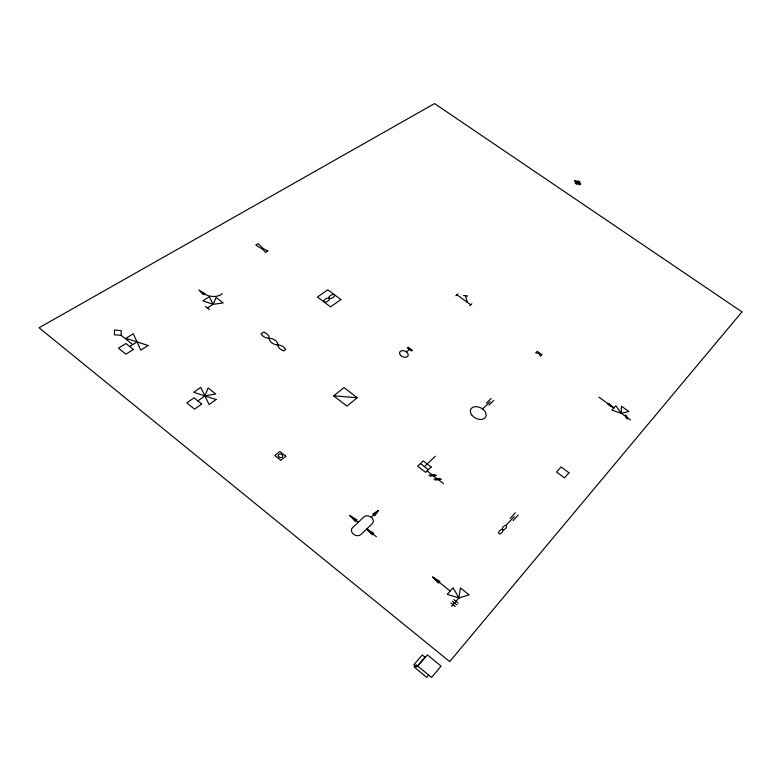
<?xml version="1.0" encoding="UTF-8"?>
<svg xmlns="http://www.w3.org/2000/svg" width="781" height="781" viewBox="0 0 781 781"><rect width="100%" height="100%" fill="white"/><g stroke="black" fill="none" stroke-linecap="round" stroke-linejoin="round"><path stroke-width="1.17" d="M121.192 335.371L121.211 330.636L114.465 330.012L114.426 334.756L121.192 335.371L132.741 344.577M621.285 413.276L621.471 406.198L628.871 411.519L621.285 413.276L611.894 410.132L615.828 405.73L621.285 413.276L630.599 419.983M458.916 597.973L453.126 587.751L447.24 594.331L458.916 597.973L460.38 587.927L469.078 594.819L458.916 597.973L451.555 606.339M204.905 395.908L208.078 387.932L215.732 393.995L204.905 395.908L197.827 400.926M213.184 304.297L209.298 296.79L202.787 300.851L213.184 304.297L216.073 297.493L223.19 302.95L213.184 304.297L207.375 307.978M378.424 510.442L374.841 515.675L372.771 514.035L378.424 510.442L371.258 517.276A5.467 4.266 25.1 0 0 363.897 516.954L352.514 527.712A5.526 4.364 24.7 0 0 353.51 534.204A5.526 4.364 24.7 0 0 361.007 534.487L372.312 523.631A5.467 4.266 25.1 0 0 371.258 517.286M428.662 675.057L426.729 677.342L414.194 667.042L416.146 664.787L431.581 677.41L441.099 666.086L427.383 654.898L417.757 666.066M513.137 520.615L518.193 514.952M506.342 525.642L506.518 525.916A2.724 2.001 32.3 0 1 506.527 526.784A5.379 3.964 32.2 0 1 506.225 527.575A9.362 6.912 31.9 0 1 504.741 529.235A5.379 3.973 32.2 0 1 503.96 529.655A2.724 2.011 32.3 0 1 503.081 529.801L502.359 529.245A2.733 2.011 32.5 0 1 502.349 528.425A5.399 3.973 32.6 0 1 502.661 527.634A9.411 6.941 32.8 0 1 504.145 525.974A5.389 3.973 32.6 0 1 504.926 525.554A2.724 2.011 32.5 0 1 505.805 525.408L514.24 516.68M510.257 518.408L515.333 512.766M424.415 466.608L435.271 456.27M489.013 405.046L493.807 400.477M482.56 408.951L490.107 401.776M486.378 403.094L491.181 398.535M357.229 397.714L346.979 406.1L333.643 395.85L343.991 387.591L357.229 397.714L333.643 395.85M469.606 305.664L471.88 303.799M406.413 351.909L409.459 349.439M455.811 295.716L458.115 293.881M577.93 183.584L578.877 182.852L577.139 181.592L576.095 182.354M129.656 346.51L137.017 341.912M435.017 480.032L441.441 479.378M433.806 479.104L440.23 478.441M428.779 475.229L435.212 474.584M429.989 476.156L436.423 475.512M463.524 295.54L467.555 295.989M613.866 407.926L607.823 404.47L608.809 403.377L613.866 407.926L598.91 397.138M349.917 515.675L356.946 519.892L355.355 521.386L349.917 515.675L358.235 522.304M366.689 529.03L373.767 533.277L372.195 534.809L366.689 529.03L376.432 536.791M432.645 577.071L439.869 581.406L438.385 583.036L432.645 577.071L450.198 591.032M456.963 294.798L470.748 304.727M408.033 347.145L412.466 350.435M407.243 347.789L411.685 351.089M420.442 463.553L428.398 469.674M427.08 470.943L443.51 483.595M205.354 306.416L209.406 309.54M453.849 599.593L458.232 603.088M452.375 601.272L456.768 604.767M450.901 602.942L455.294 606.447M502.544 529.567L502.857 529.938A2.733 2.021 32.3 0 1 502.886 530.855A5.399 3.993 32.2 0 1 502.583 531.646A9.411 6.97 32 0 1 501.08 533.325A5.399 4.003 32.2 0 1 500.289 533.755A2.743 2.031 32.3 0 1 499.41 533.901L498.678 533.335A2.743 2.031 32.5 0 1 498.678 532.505A5.418 4.012 32.7 0 1 498.991 531.715A9.45 7 32.9 0 1 500.494 530.045A5.408 4.003 32.6 0 1 501.285 529.616A2.733 2.021 32.5 0 1 502.154 529.469L502.661 529.664M465.544 295.765L467.292 302.237M626.752 415.824L627.426 419.046M625.552 414.955L626.225 418.177M222.243 293.705A13.423 8.913 14.4 0 1 202.152 292.611M277.763 344.05A7.234 5.018 17 0 0 270.236 338.339A7.664 5.262 16.9 0 1 261.01 333.838L263.568 332.081A7.703 5.321 16.6 0 1 269.26 339.022A7.195 4.969 17.3 0 0 276.708 344.792M276.581 344.88A7.664 5.34 17.5 0 1 285.729 349.488L283.767 350.894A7.615 5.272 17.7 0 1 277.88 343.962M741.95 311.883L449.68 661.605L39.05 327.766L434.548 103.59L741.95 311.883M425.001 657.231L416.546 667.042L413.793 664.777L422.267 654.995L425.001 657.231M568.968 472.778L564.458 477.913L556.57 472.027L561.109 466.94L568.968 472.778M431.161 467.018L425.616 472.349L417.64 466.208L423.224 460.917L431.161 467.018M541.868 354.672L540.267 356.195L539.105 353.471L535.678 352.885L537.279 351.372L541.868 354.672M285.797 456.221L280.779 460.331L274.785 455.548L279.823 451.467L285.797 456.221M580.654 184.043L579.697 184.785L574.318 181.163L575.275 180.421L580.654 184.043M579.863 182.041L576.876 184.355L575.109 183.164L578.086 180.85L579.863 182.041M216.093 399.53L209.093 404.558L200.766 387.356L193.698 392.296L216.093 399.53M201.693 404.011L194.537 409.117L186.796 402.908L193.971 397.851L201.693 404.011M340.906 299.553L330.578 306.874L317.398 297.024L327.835 289.829L340.906 299.553M148.078 345.514L140.785 350.132L133.287 333.77L125.936 338.3L148.078 345.514M133.375 349.478L125.936 354.154L118.468 348.17L125.936 343.542L133.375 349.478M204.925 293.617L203.294 294.622L198.804 290.034L204.925 293.617M267.785 250.965L265.501 252.38L262.855 249.393L255.797 245.146L258.101 243.75L263.666 248.895L267.785 250.965M328.703 298.098L328.645 298.088A3.212 2.118 19.5 0 0 327.522 298.147A6.346 4.198 19.5 0 0 326.478 298.498A11.08 7.341 19.7 0 0 324.349 299.982A6.355 4.208 19.5 0 0 323.832 300.724A3.222 2.128 19.4 0 0 323.705 301.534L324.535 302.149A3.222 2.128 19.2 0 0 325.657 302.091A6.346 4.188 19.2 0 0 326.702 301.739A11.061 7.273 19 0 0 328.83 300.246A6.346 4.178 19.2 0 0 329.338 299.504A3.212 2.118 19.3 0 0 329.465 298.703L328.928 297.932A3.202 2.109 19.6 0 1 329.045 297.092A6.326 4.159 19.7 0 1 329.553 296.35A11.022 7.263 19.9 0 1 331.661 294.876A6.316 4.159 19.7 0 1 332.706 294.535A3.192 2.099 19.6 0 1 333.809 294.476L334.629 295.081A3.192 2.099 19.5 0 1 334.512 295.882A6.307 4.139 19.4 0 1 334.004 296.624A11.002 7.205 19.2 0 1 331.905 298.098A6.316 4.149 19.4 0 1 330.861 298.44A3.202 2.099 19.4 0 1 329.748 298.498L328.762 298.108M400.594 355.375A4.54 3.075 23.2 0 0 407.985 355.911A4.54 3.075 23.2 0 0 403.064 350.649A4.54 3.075 23.2 0 0 400.594 355.375M472.154 415.492A8.396 5.779 27.4 0 0 485.665 416.995A8.396 5.779 27.4 0 0 476.947 406.696A8.396 5.779 27.4 0 0 472.154 415.492M278.817 456.846A2.304 1.757 18.2 0 0 282.605 456.553A2.304 1.757 18.2 0 0 279.852 453.995A2.304 1.757 18.2 0 0 278.817 456.846"/></g></svg>
